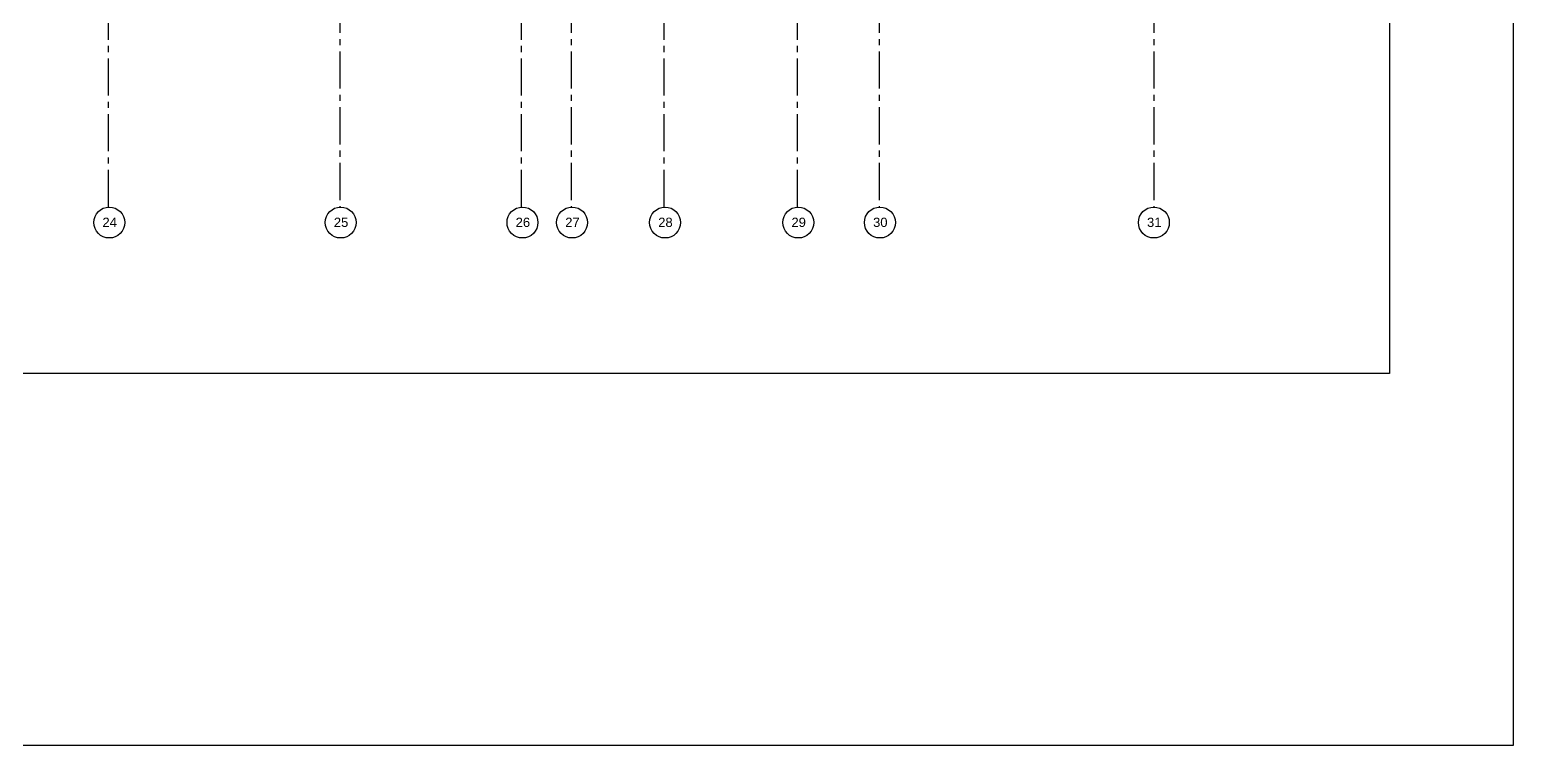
# Model space of a CAD drawing. Header units: inches. Extents: x 5931 to 10048, y 0 to 3185.
# Drawn here: x 8612 to 10048, y 0 to 693 of the extents above; entities that cross this region are included whole.
import ezdxf
from ezdxf.enums import TextEntityAlignment as Align

# ---------------------------------------------------------------- set-up
doc = ezdxf.new("R2010")
doc.units = ezdxf.units.IN
doc.header["$LTSCALE"] = 48
doc.header["$MEASUREMENT"] = 0
doc.linetypes.add('CENTER2', pattern=[1.125, 0.75, -0.125, 0.125, -0.125])
doc.linetypes.add('HIDDEN', pattern=[0.375, 0.25, -0.125])
for name, color, linetype in [('_0_Objects', 8, 'Continuous'), ('A-Grid(3-32)', 8, 'CENTER2'), ('S-Grid-Iden', 8, 'Continuous')]:
    doc.layers.add(name, color=color, linetype=linetype)
doc.layers.add('A-ANNO-NPLT', color=8, linetype='Continuous', plot=False)
doc.styles.get("Standard").update_dxf_attribs({"font": 'arial.ttf'})

# ---------------------------------------------------------------- blocks, each defined once
blk = doc.blocks.new('Column Bubble')
blk.add_circle((-0.004, -0.002), 0.156)
blk.add_attdef('XX', text='', height=0.0938).set_placement((0, 0), align=Align.MIDDLE_CENTER)
blk = doc.blocks.new('1ST FLOOR - STRUCTURAL GRID')
at = {"layer": 'A-Grid(3-32)'}
for p, q in [((4672.5, -9520.7), (4672.5, -7426)), ((4896.5, -7426), (4896.5, -9520.7)), ((5072.5, -9520.7), (5072.5, -7426)), ((5120.5, -7426), (5120.5, -9520.7)), ((5210.5, -9520.7), (5210.5, -7426)), ((5339.5, -9520.7), (5339.5, -7426)), ((5418.5, -7426), (5418.5, -9520.7)), ((5684.5, -7426), (5684.5, -9520.7))]:
    blk.add_line(p, q, dxfattribs=at)
at = {"layer": 'S-Grid-Iden', "xscale": 96, "yscale": 96, "zscale": 96}
for p, values in [((4673.7, -9535.5), {'XX': '24'}), ((4897.7, -9535.5), {'XX': '25'}), ((5073.7, -9535.5), {'XX': '26'}), ((5121.7, -9535.5), {'XX': '27'}), ((5211.7, -9535.5), {'XX': '28'}), ((5340.7, -9535.5), {'XX': '29'}), ((5419.7, -9535.5), {'XX': '30'}), ((5684.9, -9535.5), {'XX': '31'})]:
    blk.add_blockref('Column Bubble', p, dxfattribs=at).add_auto_attribs(values)

msp = doc.modelspace()

# ---------------------------------------------------------------- linework, layer by layer
at = {"layer": 'A-ANNO-NPLT'}
for points in [[(6000, 0), (6000, 2976), (10048, 2976), (10048, 0)], [(6120, 360), (6120, 2616), (9928, 2616), (9928, 360)]]:
    msp.add_lwpolyline(points, close=True, dxfattribs=at)

# ---------------------------------------------------------------- block references
at = {"layer": '_0_Objects', "linetype": 'HIDDEN'}
msp.add_blockref('1ST FLOOR - STRUCTURAL GRID', (4015.5, 10042), dxfattribs=at)

doc.saveas('drawing.dxf')
